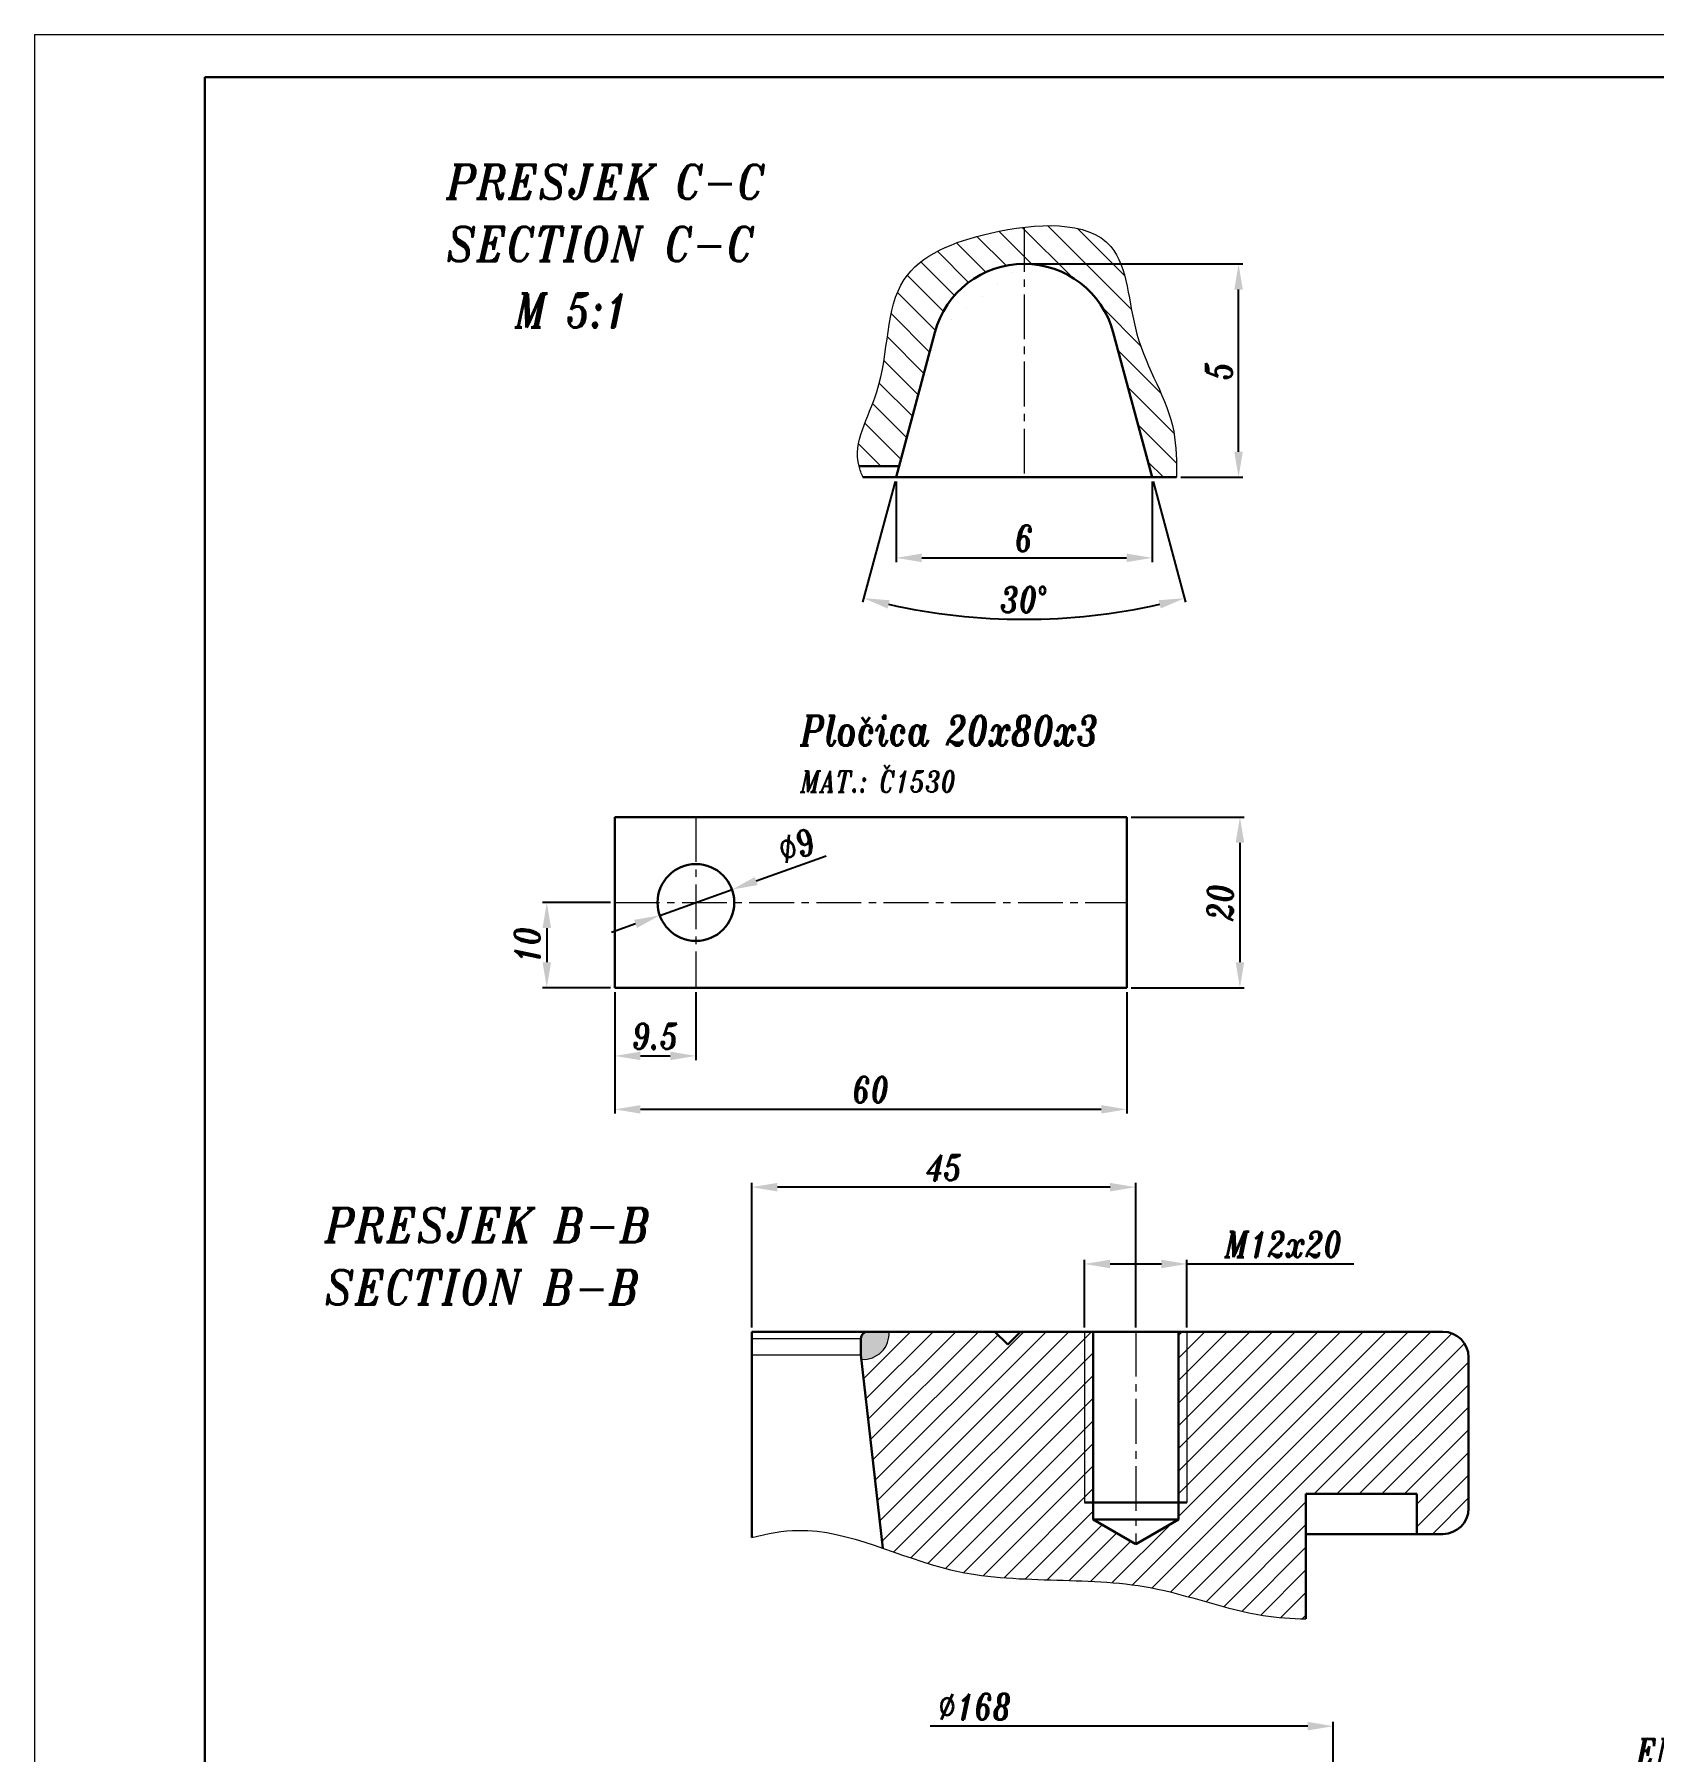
# Model space of a CAD drawing. Extents: x 11 to 588, y -94 to 506.
# Drawn here: x 11.5 to 201.3, y 305.2 to 506.5 of the extents above; entities that cross this region are included whole.
import ezdxf

# ---------------------------------------------------------------- set-up
doc = ezdxf.new("R2010")
doc.units = 0
doc.header["$LTSCALE"] = 7
doc.header["$MEASUREMENT"] = 0
doc.linetypes.add('CENTER2', pattern=[1.125, 0.75, -0.125, 0.125, -0.125])
doc.layers.get('0').update_dxf_attribs({"linetype": 'CONTINUOUS', "lineweight": 15})
for name, color, linetype, lineweight in [('1', 1, 'CENTER2', 15), ('3', 3, 'CONTINUOUS', 30), ('8', 252, 'CONTINUOUS', 15), ('ENGLISH', 252, 'CONTINUOUS', 18)]:
    doc.layers.add(name, color=color, linetype=linetype, lineweight=lineweight)
doc.styles.add('ITALICT', font='ITALICT.shx', dxfattribs={"width": 0.8, "height": 3})
doc.dimstyles.get("Standard").update_dxf_attribs({"dimtxt": 3, "dimasz": 3, "dimexe": 0.5, "dimexo": 0.5, "dimgap": 0.8, "dimtad": 1, "dimdsep": 46, "dimtxsty": 'ITALICT', "dimcen": 0.09, "dimazin": 2, "dimtfac": 1, "dimtmove": 0, "dimatfit": 3, "dimfxl": 1, "dimtolj": 1, "dimtzin": 0, "dimarcsym": 0})

# ---------------------------------------------------------------- blocks, each defined once
blk = doc.blocks.new('*D37')
at = {"color": 0, "lineweight": -2, "transparency": 16777216}
for p, q in [((112.5, 454.06), (112.5, 444.62)), ((142.5, 454.06), (142.5, 444.62)), ((115.5, 445.12), (139.5, 445.12))]:
    blk.add_line(p, q, dxfattribs=at)
at = {"color": 0, "transparency": 16777216}
for points in [[(115.5, 445.62), (115.5, 444.62), (112.5, 445.12)], [(139.5, 445.62), (139.5, 444.62), (142.5, 445.12)]]:
    blk.add_solid(points, dxfattribs=at)
at = {"color": 0, "transparency": 16777216, "insert": (127.5, 447.42), "char_height": 3, "attachment_point": 5, "style": 'ITALICT'}
blk.add_mtext('\\A1;6', dxfattribs=at)
blk = doc.blocks.new('*D38')
at = {"color": 0, "lineweight": -2, "transparency": 16777216}
for p, q in [((128, 479.56), (153.13, 479.56)), ((152.63, 457.56), (152.63, 476.56)), ((145.86, 454.56), (153.13, 454.56))]:
    blk.add_line(p, q, dxfattribs=at)
at = {"color": 0, "transparency": 16777216}
for points in [[(152.13, 476.56), (153.13, 476.56), (152.63, 479.56)], [(152.13, 457.56), (153.13, 457.56), (152.63, 454.56)]]:
    blk.add_solid(points, dxfattribs=at)
at = {"color": 0, "transparency": 16777216, "insert": (150.33, 467.06), "char_height": 3, "attachment_point": 5, "rotation": 90, "style": 'ITALICT'}
blk.add_mtext('\\A1;5', dxfattribs=at)
blk = doc.blocks.new('*D45')
at = {"color": 0, "lineweight": -2, "transparency": 16777216}
for p, q in [((160.73, 308.22), (116.47, 308.22)), ((163.73, 274.75), (163.73, 308.72))]:
    blk.add_line(p, q, dxfattribs=at)
at = {"color": 0, "transparency": 16777216}
blk.add_solid([(160.73, 308.72), (160.73, 307.72), (163.73, 308.22)], dxfattribs=at)
at = {"color": 0, "transparency": 16777216, "insert": (121.73, 310.52), "char_height": 3, "attachment_point": 5, "style": 'ITALICT'}
blk.add_mtext('\\A1;%%c168', dxfattribs=at)
blk = doc.blocks.new('*D54')
at = {"color": 0, "lineweight": -2, "transparency": 16777216}
for p, q in [((112.37, 454.08), (108.57, 439.91)), ((142.62, 454.08), (146.42, 439.91))]:
    blk.add_line(p, q, dxfattribs=at)
blk.add_arc((127.5, 510.55), 72.63, 257.3668, 282.6332, dxfattribs=at)
at = {"color": 0, "transparency": 16777216}
for points in [[(111.49, 439.19), (111.73, 440.16), (108.7, 440.39)], [(143.26, 440.16), (143.5, 439.19), (146.29, 440.39)]]:
    blk.add_solid(points, dxfattribs=at)
at = {"color": 0, "transparency": 16777216, "insert": (127.5, 440.22), "char_height": 3, "attachment_point": 5, "style": 'ITALICT'}
blk.add_mtext('\\A1;30°', dxfattribs=at)
blk = doc.blocks.new('*D58')
at = {"color": 0, "lineweight": -2, "transparency": 16777216}
for p, q in [((104.31, 410.17), (96.1, 407.25)), ((84.79, 403.23), (93.27, 406.25)), ((81.97, 402.22), (79.14, 401.22))]:
    blk.add_line(p, q, dxfattribs=at)
at = {"color": 0, "transparency": 16777216}
for points in [[(95.93, 407.72), (96.27, 406.78), (93.27, 406.25)], [(81.8, 402.7), (82.13, 401.75), (84.79, 403.23)]]:
    blk.add_solid(points, dxfattribs=at)
at = {"color": 0, "transparency": 16777216, "insert": (100.85, 411.38), "char_height": 3, "attachment_point": 5, "rotation": 19.5748, "style": 'ITALICT'}
blk.add_mtext('\\A1;∅9', dxfattribs=at)
blk = doc.blocks.new('*D59')
at = {"color": 0, "lineweight": -2, "transparency": 16777216}
for p, q in [((79.53, 394.24), (79.53, 386.26)), ((89.03, 394.24), (89.03, 386.26)), ((82.53, 386.76), (86.03, 386.76))]:
    blk.add_line(p, q, dxfattribs=at)
at = {"color": 0, "transparency": 16777216}
for points in [[(82.53, 387.26), (82.53, 386.26), (79.53, 386.76)], [(86.03, 387.26), (86.03, 386.26), (89.03, 386.76)]]:
    blk.add_solid(points, dxfattribs=at)
at = {"color": 0, "transparency": 16777216, "insert": (84.28, 389.06), "char_height": 3, "attachment_point": 5, "style": 'ITALICT'}
blk.add_mtext('\\A1;9.5', dxfattribs=at)
blk = doc.blocks.new('*D60')
at = {"color": 0, "lineweight": -2, "transparency": 16777216}
for p, q in [((79.53, 394.24), (79.53, 380)), ((139.53, 394.24), (139.53, 380)), ((136.53, 380.5), (82.53, 380.5))]:
    blk.add_line(p, q, dxfattribs=at)
at = {"color": 0, "transparency": 16777216}
for points in [[(82.53, 381), (82.53, 380), (79.53, 380.5)], [(136.53, 381), (136.53, 380), (139.53, 380.5)]]:
    blk.add_solid(points, dxfattribs=at)
at = {"color": 0, "transparency": 16777216, "insert": (109.53, 382.8), "char_height": 3, "attachment_point": 5, "style": 'ITALICT'}
blk.add_mtext('\\A1;60', dxfattribs=at)
blk = doc.blocks.new('*D61')
at = {"color": 0, "lineweight": -2, "transparency": 16777216}
for p, q in [((79.03, 404.74), (71.06, 404.74)), ((71.56, 401.74), (71.56, 397.74)), ((79.03, 394.74), (71.06, 394.74))]:
    blk.add_line(p, q, dxfattribs=at)
at = {"color": 0, "transparency": 16777216}
for points in [[(71.06, 401.74), (72.06, 401.74), (71.56, 404.74)], [(71.06, 397.74), (72.06, 397.74), (71.56, 394.74)]]:
    blk.add_solid(points, dxfattribs=at)
at = {"color": 0, "transparency": 16777216, "insert": (69.26, 399.74), "char_height": 3, "attachment_point": 5, "rotation": 90, "style": 'ITALICT'}
blk.add_mtext('\\A1;10', dxfattribs=at)
blk = doc.blocks.new('*D62')
at = {"color": 0, "lineweight": -2, "transparency": 16777216}
for p, q in [((140.03, 414.74), (153.29, 414.74)), ((152.79, 411.74), (152.79, 397.74)), ((140.03, 394.74), (153.29, 394.74))]:
    blk.add_line(p, q, dxfattribs=at)
at = {"color": 0, "transparency": 16777216}
for points in [[(152.29, 411.74), (153.29, 411.74), (152.79, 414.74)], [(152.29, 397.74), (153.29, 397.74), (152.79, 394.74)]]:
    blk.add_solid(points, dxfattribs=at)
at = {"color": 0, "transparency": 16777216, "insert": (150.49, 404.74), "char_height": 3, "attachment_point": 5, "rotation": 90, "style": 'ITALICT'}
blk.add_mtext('\\A1;20', dxfattribs=at)
blk = doc.blocks.new('*D78')
at = {"color": 0, "lineweight": -2, "transparency": 16777216}
for p, q in [((95.58, 354.94), (95.58, 371.88)), ((137.58, 371.38), (98.58, 371.38)), ((140.58, 354.94), (140.58, 371.88))]:
    blk.add_line(p, q, dxfattribs=at)
at = {"color": 0, "transparency": 16777216}
for points in [[(98.58, 371.88), (98.58, 370.88), (95.58, 371.38)], [(137.58, 371.88), (137.58, 370.88), (140.58, 371.38)]]:
    blk.add_solid(points, dxfattribs=at)
at = {"color": 0, "transparency": 16777216, "insert": (118.08, 373.68), "char_height": 3, "attachment_point": 5, "style": 'ITALICT'}
blk.add_mtext('\\A1;45', dxfattribs=at)
blk = doc.blocks.new('*D79')
at = {"color": 0, "lineweight": -2, "transparency": 16777216}
for p, q in [((134.58, 354.94), (134.58, 362.88)), ((137.58, 362.38), (143.58, 362.38)), ((146.58, 354.94), (146.58, 362.88)), ((146.58, 362.38), (166.15, 362.38))]:
    blk.add_line(p, q, dxfattribs=at)
at = {"color": 0, "transparency": 16777216}
for points in [[(137.58, 362.88), (137.58, 361.88), (134.58, 362.38)], [(143.58, 362.88), (143.58, 361.88), (146.58, 362.38)]]:
    blk.add_solid(points, dxfattribs=at)
at = {"color": 0, "transparency": 16777216, "insert": (157.87, 364.68), "char_height": 3, "attachment_point": 5, "style": 'ITALICT'}
blk.add_mtext('\\A1;M12x20', dxfattribs=at)

msp = doc.modelspace()

# ---------------------------------------------------------------- hatches: boundary and pattern name
h = msp.add_hatch(color=256)
h.dxf.hatch_style = 1
h.paths.add_polyline_path([(111.6557, 354.4382), (109.1805, 354.4382, 0.41421356), (108.3805, 353.6382), (108.3805, 351.7382), (108.4399, 351.2123, 0.45984291)])
at = {"layer": '8'}
h = msp.add_hatch(dxfattribs=at)
h.set_pattern_fill('ANSI31', color=256, scale=18, angle=90, style=0)
h.set_pattern_definition([(135, (-46.4074, -80.6916), (-1.59099, -1.59099), [])])
edge = h.paths.add_edge_path()
edge.add_spline(control_points=[(145.3575, 454.565), (145.3563, 456.3812), (145.3525, 462.3384), (139.7626, 470.1165), (139.6193, 483.5658), (131.652, 484.3512), (127.4955, 483.8692)], knot_values=[38.78344488, 38.78344488, 38.78344488, 38.78344488, 44.13728275, 56.34364077, 67.06481971, 77.84529561, 77.84529561, 77.84529561, 77.84529561], degree=3, periodic=0)
edge.add_line((127.4955, 483.8692), (127.4955, 479.565))
edge.add_arc((127.4955, 468.7466), 10.8184, 15, 90, ccw=False)
edge.add_line((137.9453, 471.5466), (142.4955, 454.565))
edge.add_line((142.4955, 454.565), (145.3575, 454.565))
edge = h.paths.add_edge_path()
edge.add_spline(control_points=[(127.4955, 483.8692), (126.176, 483.7162), (120.361, 482.6658), (110.7696, 478.7193), (112.0546, 465.7982), (107.4068, 458.6745), (108.1474, 455.865)], knot_values=[1.38110516, 1.38110516, 1.38110516, 1.38110516, 4.80349175, 16.27908698, 29.83644979, 38.78344488, 38.78344488, 38.78344488, 38.78344488], degree=3, periodic=0)
edge.add_line((108.1474, 455.865), (112.8438, 455.865))
edge.add_line((112.8438, 455.865), (117.0457, 471.5466))
edge.add_arc((127.4955, 468.7466), 10.8184, 90, 165, ccw=False)
edge.add_line((127.4955, 479.565), (127.4955, 483.8692))
h = msp.add_hatch(dxfattribs=at)
h.set_pattern_fill('ANSI31', color=256, scale=15)
h.set_pattern_definition([(45, (0, 6.9058), (-1.325825, 1.325825), [])])
edge = h.paths.add_edge_path()
edge.add_line((134.5805, 354.4382), (127.0805, 354.4382))
edge.add_line((127.0805, 354.4382), (125.5805, 352.9382))
edge.add_line((125.5805, 352.9382), (124.0805, 354.4382))
edge.add_line((124.0805, 354.4382), (111.6557, 354.4382))
edge.add_arc((108.6648, 354.2039), 3, -94.300364, 4.479641, ccw=False)
edge.add_line((108.4399, 351.2123), (110.9375, 329.0859))
edge.add_spline(control_points=[(110.9375, 329.0859), (113.5634, 328.1815), (123.7979, 324.3211), (139.2685, 326.5737), (152.6674, 321.2689), (158.8446, 320.8181), (160.5305, 320.7832)], knot_values=[20.70891707, 20.70891707, 20.70891707, 20.70891707, 28.87204863, 52.37372684, 65.99363569, 71.05994369, 71.05994369, 71.05994369, 71.05994369], degree=3, periodic=0)
edge.add_line((160.5305, 320.7832), (160.5305, 335.4382))
edge.add_line((160.5305, 335.4382), (173.5305, 335.4382))
edge.add_line((173.5305, 335.4382), (173.5305, 330.7382))
edge.add_line((173.5305, 330.7382), (176.5805, 330.7382))
edge.add_arc((176.5805, 333.7382), 3, 270, 360)
edge.add_line((179.5805, 333.7382), (179.5805, 351.4382))
edge.add_arc((176.5805, 351.4382), 3, 0, 90)
edge.add_line((176.5805, 354.4382), (146.5805, 354.4382))
edge.add_line((146.5805, 354.4382), (146.5805, 334.4382))
edge.add_line((146.5805, 334.4382), (145.5805, 334.4382))
edge.add_line((145.5805, 334.4382), (145.5805, 332.4382))
edge.add_line((145.5805, 332.4382), (140.5805, 329.5514))
edge.add_line((140.5805, 329.5514), (135.5805, 332.4382))
edge.add_line((135.5805, 332.4382), (135.5805, 334.4382))
edge.add_line((135.5805, 334.4382), (134.5805, 334.4382))
edge.add_line((134.5805, 334.4382), (134.5805, 354.4382))
h.paths.add_polyline_path([(146.5805, 354.4382), (145.5805, 354.4382), (145.5805, 334.4382), (146.5805, 334.4382)], flags=17)
h.paths.add_polyline_path([(135.5805, 354.4382), (134.5805, 354.4382), (134.5805, 334.4382), (135.5805, 334.4382)], flags=17)

# ---------------------------------------------------------------- linework, layer by layer
for p, q in [((11.4997, 506.465), (11.4997, -94.1371)), ((11.4997, 506.465), (431.4997, 506.465)), ((134.5805, 354.4382), (134.5805, 334.4382)), ((146.5805, 354.4382), (146.5805, 334.4382))]:
    msp.add_line(p, q)
msp.add_arc((108.6648, 354.2039), 3, 265.699636, 4.479641)
msp.add_spline([(108.6137, 454.565), (108.1474, 455.865), (110.2333, 464.5654), (113.4435, 477.7373), (123.5462, 483.18), (137.6614, 481.6045), (140.7259, 471.3306), (145.0317, 459.9089), (145.3575, 454.565)], degree=3)
msp.add_open_spline([(95.5805, 330.3215), (97.4047, 330.8034), (105.2087, 332.2522), (120.2898, 323.8103), (139.2685, 326.5737), (152.6674, 321.2689), (158.8446, 320.8181), (160.5305, 320.7832)], degree=3, knots=[4.83527741, 4.83527741, 4.83527741, 4.83527741, 10.44017737, 28.87204863, 52.37372684, 65.99363569, 71.05994369, 71.05994369, 71.05994369, 71.05994369])
at = {"layer": '1'}
for p, q in [((127.4955, 483.8692), (127.4955, 454.565)), ((89.032, 414.7375), (89.032, 394.7375)), ((79.532, 404.7375), (139.532, 404.7375)), ((140.5805, 354.4382), (140.5805, 329.5514))]:
    msp.add_line(p, q, dxfattribs=at)
at = {"layer": '3'}
for p, q in [((31.4997, 501.465), (31.4997, -89.1371)), ((31.4997, 501.465), (426.4997, 501.465)), ((112.4955, 454.565), (117.0457, 471.5466)), ((142.4955, 454.565), (137.9453, 471.5466)), ((112.8438, 455.865), (108.1474, 455.865)), ((127.4955, 454.565), (108.6137, 454.565)), ((127.4955, 454.565), (145.3575, 454.565)), ((79.532, 414.7375), (139.532, 414.7375)), ((79.532, 414.7375), (79.532, 394.7375)), ((139.532, 414.7375), (139.532, 394.7375)), ((79.532, 394.7375), (139.532, 394.7375)), ((95.5805, 354.4382), (95.5805, 330.3215)), ((95.5805, 354.4382), (176.5805, 354.4382)), ((125.5805, 352.9382), (124.0805, 354.4382)), ((125.5805, 352.9382), (127.0805, 354.4382)), ((135.5805, 354.4382), (135.5805, 332.4382)), ((145.5805, 354.4382), (145.5805, 332.4382)), ((108.3805, 353.6382), (108.3805, 351.7382)), ((108.3805, 351.7382), (110.9375, 329.0859)), ((179.5805, 351.4382), (179.5805, 333.7382)), ((134.5805, 334.4382), (146.5805, 334.4382)), ((160.5305, 335.4382), (160.5305, 320.7832)), ((160.5305, 335.4382), (173.5305, 335.4382)), ((173.5305, 335.4382), (173.5305, 330.7382)), ((135.5805, 332.4382), (145.5805, 332.4382)), ((135.5805, 332.4382), (140.5805, 329.5514)), ((145.5805, 332.4382), (140.5805, 329.5514)), ((160.5305, 330.7382), (176.5805, 330.7382))]:
    msp.add_line(p, q, dxfattribs=at)
msp.add_circle((89.032, 404.7375), 4.5, dxfattribs=at)
for centre, radius, start, end in [((127.4955, 468.7466), 10.8184, 15, 165), ((109.1805, 353.6382), 0.8, 90, 180), ((176.5805, 351.4382), 3, 0, 90), ((176.5805, 333.7382), 3, 270, 0)]:
    msp.add_arc(centre, radius, start, end, dxfattribs=at)
at = {"layer": '8'}
for p, q in [((95.5805, 353.6382), (108.3805, 353.6382)), ((95.5805, 351.7382), (108.3805, 351.7382))]:
    msp.add_line(p, q, dxfattribs=at)

# ---------------------------------------------------------------- texts
at = {"linetype": 'Continuous', "style": 'ITALICT', "width": 0.9}
for s, p in [('PRESJEK C-C', (59.76, 487.1773)), ('PRESJEK B-B', (45.5052, 364.9252))]:
    msp.add_text(s, height=4, dxfattribs=at).set_placement(p)
at = {"style": 'ITALICT', "width": 0.8}
for s, height, p in [('M 5:1', 4, (67.8174, 472.1066)), ('Pločica 20x80x3', 3.5, (101.2664, 423.1253)), ('MAT.: Č1530', 2.5, (101.2664, 417.6564))]:
    msp.add_text(s, height=height, dxfattribs=at).set_placement(p)
at = {"layer": 'ENGLISH', "linetype": 'Continuous', "style": 'ITALICT', "width": 0.9}
for s, p in [('SECTION C-C', (59.76, 479.8963)), ('SECTION B-B', (45.5052, 357.6443))]:
    msp.add_text(s, height=4, dxfattribs=at).set_placement(p)
at = {"layer": 'ENGLISH', "style": 'ITALICT', "width": 0.8}
msp.add_text('ENGRAVE:', height=3, dxfattribs=at).set_placement((199.2228, 303.7506))

# ---------------------------------------------------------------- dimensions: what is measured, and where the dimension line sits
dim = msp.add_linear_dim(base=(152.629, 479.565), p1=(145.3575, 454.565), p2=(127.4955, 479.565), angle=90, dimstyle='Standard', override={"dimlfac": 0.2})
dim.commit()
dim.dimension.update_dxf_attribs({"geometry": '*D38', "text_midpoint": (150.329, 467.065)})
dim = msp.add_angular_dim_2l(base=(121.1653, 438.1915), line1=((112.4955, 454.565), (117.0457, 471.5466)), line2=((142.4955, 454.565), (137.9453, 471.5466)), dimstyle='Standard')
dim.commit()
dim.dimension.update_dxf_attribs({"geometry": '*D54', "text_midpoint": (127.4955, 440.2152)})
dim = msp.add_linear_dim(base=(142.4955, 445.1164), p1=(112.4955, 454.565), p2=(142.4955, 454.565), dimstyle='Standard', override={"dimlfac": 0.2})
dim.commit()
dim.dimension.update_dxf_attribs({"geometry": '*D37', "text_midpoint": (127.4955, 447.4164)})
for base, p1, p2, picture, middle in [((152.7931, 394.7375), (139.532, 414.7375), (139.532, 394.7375), '*D62', (150.4931, 404.7375)), ((71.5637, 394.7375), (79.532, 404.7375), (79.532, 394.7375), '*D61', (69.2637, 399.7375))]:
    dim = msp.add_linear_dim(base=base, p1=p1, p2=p2, angle=90, dimstyle='Standard')
    dim.commit()
    dim.dimension.update_dxf_attribs({"geometry": picture, "text_midpoint": middle})
dim = msp.add_diameter_dim_2p(p1=(84.792, 403.2298), p2=(93.2719, 406.2451), dimstyle='Standard')
dim.commit()
dim.dimension.update_dxf_attribs({"geometry": '*D58', "text_midpoint": (100.8465, 411.3797)})
for base, p1, p2, picture, middle in [((89.032, 386.7565), (79.532, 394.7375), (89.032, 394.7375), '*D59', (84.282, 389.0565)), ((79.532, 380.5049), (139.532, 394.7375), (79.532, 394.7375), '*D60', (109.532, 382.8049))]:
    dim = msp.add_linear_dim(base=base, p1=p1, p2=p2, dimstyle='Standard')
    dim.commit()
    dim.dimension.update_dxf_attribs({"geometry": picture, "text_midpoint": middle})
dim = msp.add_linear_dim(base=(95.5805, 371.3838), p1=(140.5805, 354.4382), p2=(95.5805, 354.4382), dimstyle='Standard', override={"dimtmove": 0})
dim.commit()
dim.dimension.update_dxf_attribs({"geometry": '*D78', "text_midpoint": (118.0805, 371.3838), "dimtype": 160})
dim = msp.add_linear_dim(base=(146.5805, 362.3838), p1=(134.5805, 354.4382), p2=(146.5805, 354.4382), text='<>x20', dimstyle='Standard', override={"dimpost": 'M<>', "dimtmove": 0})
dim.commit()
dim.dimension.update_dxf_attribs({"geometry": '*D79', "text_midpoint": (157.8662, 364.6838)})
dim = msp.add_linear_dim(base=(79.7259, 308.2237), p1=(163.7259, 274.2512), p2=(79.7259, 277.2512), text='%%c<>', dimstyle='Standard', override={"dimlfac": 2, "dimse2": 1, "dimsd2": 1, "dimtmove": 0})
dim.commit()
dim.dimension.update_dxf_attribs({"geometry": '*D45', "text_midpoint": (121.7259, 308.2237), "dimtype": 160})

doc.saveas('drawing.dxf')
